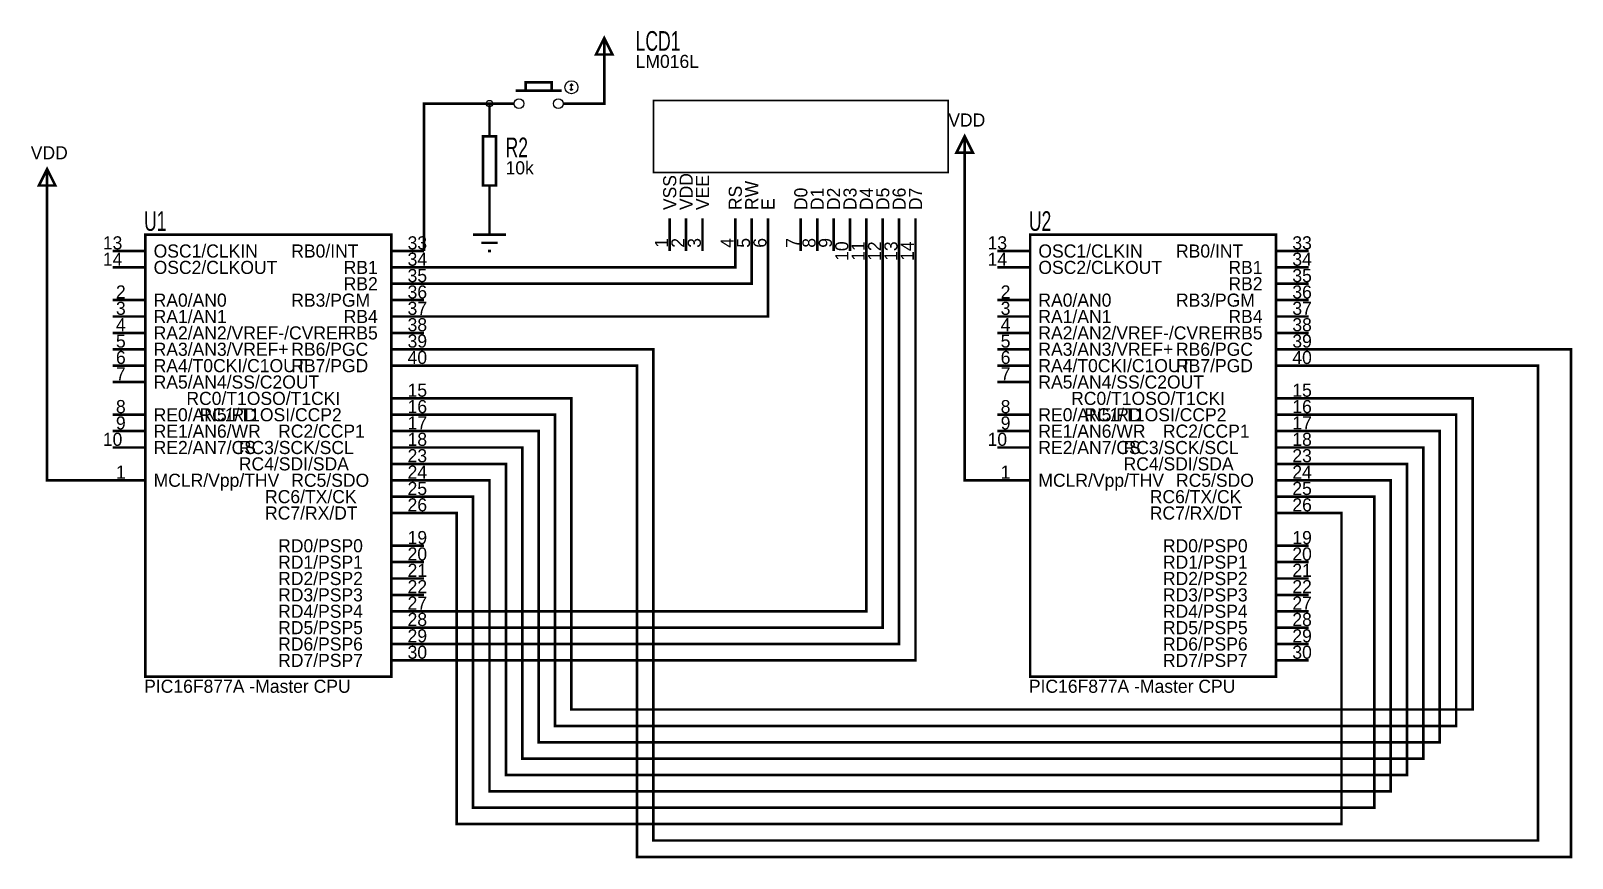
# Model space of a CAD drawing. Header units: inches. Extents: x -3.6 to 5.81, y -2.11 to 2.94.
import ezdxf

# ---------------------------------------------------------------- set-up
doc = ezdxf.new("R2010")
doc.units = ezdxf.units.IN
doc.layers.get('0').update_dxf_attribs({"linetype": 'CONTINUOUS'})

msp = doc.modelspace()

# ---------------------------------------------------------------- linework, layer by layer
for points, const_width in [([(-0.15, 2.8), (-0.1, 2.9), (-0.05, 2.8), (-0.15, 2.8)], 0.016), ([(-0.1, 2.7), (-0.1, 2.9)], 0.016), ([(-0.58, 2.58), (-0.42, 2.58), (-0.42, 2.63), (-0.58, 2.63), (-0.58, 2.58)], 0.016), ([(-0.25, 2.5), (-0.1, 2.5), (-0.1, 2.7)], 0.016), ([(-0.64, 2.58), (-0.36, 2.58)], 0.016), ([(-0.31, 2.61), (-0.3, 2.62), (-0.29, 2.61)], 0.008), ([(-0.3, 2.58), (-0.31, 2.59)], 0.008), ([(-0.3, 2.58), (-0.3, 2.62)], 0.008), ([(-0.3, 2.58), (-0.29, 2.59)], 0.008), ([(-1.2, 1.6), (-1.2, 2.5), (-0.8, 2.5)], 0.016), ([(-0.8, 2.4), (-0.8, 2.5)], 0.016), ([(-0.75, 2.5), (-0.8, 2.5)], 0.016), ([(-0.75, 2.5), (-0.65, 2.5)], 0.016), ([(-0.25, 2.5), (-0.35, 2.5)], 0.016), ([(0.2, 2.08), (2, 2.08), (2, 2.52), (0.2, 2.52), (0.2, 2.08)], 0.01), ([(-0.8, 2.4), (-0.8, 2.3)], 0.016), ([(-0.84, 2), (-0.76, 2), (-0.76, 2.3), (-0.84, 2.3), (-0.84, 2)], 0.016), ([(2.05, 2.2), (2.1, 2.3), (2.15, 2.2), (2.05, 2.2)], 0.016), ([(2.1, 2.1), (2.1, 2.3)], 0.016), ([(-3.55, 2), (-3.5, 2.1), (-3.45, 2), (-3.55, 2)], 0.016), ([(-3.5, 1.9), (-3.5, 2.1)], 0.016), ([(2.3, 0.2), (2.1, 0.2), (2.1, 2.1)], 0.016), ([(-0.8, 1.9), (-0.8, 2)], 0.016), ([(-3.1, 0.2), (-3.5, 0.2), (-3.5, 1.9)], 0.016), ([(-0.8, 1.8), (-0.8, 1.9)], 0.016), ([(-0.8, 1.8), (-0.8, 1.7)], 0.016), ([(0.3, 1.6), (0.3, 1.8)], 0.016), ([(0.4, 1.6), (0.4, 1.8)], 0.016), ([(0.5, 1.6), (0.5, 1.8)], 0.016), ([(0.7, 1.6), (0.7, 1.8)], 0.016), ([(0.8, 1.6), (0.8, 1.8)], 0.016), ([(0.9, 1.6), (0.9, 1.8)], 0.016), ([(1.1, 1.6), (1.1, 1.8)], 0.016), ([(1.2, 1.6), (1.2, 1.8)], 0.016), ([(1.3, 1.6), (1.3, 1.8)], 0.016), ([(1.4, 1.6), (1.4, 1.8)], 0.016), ([(1.5, 1.6), (1.5, 1.8)], 0.016), ([(1.6, 1.6), (1.6, 1.8)], 0.016), ([(1.7, 1.6), (1.7, 1.8)], 0.016), ([(1.8, 1.6), (1.8, 1.8)], 0.016), ([(-2.9, -1), (-1.4, -1), (-1.4, 1.7), (-2.9, 1.7), (-2.9, -1)], 0.016), ([(-0.9, 1.7), (-0.7, 1.7)], 0.016), ([(2.5, -1), (4, -1), (4, 1.7), (2.5, 1.7), (2.5, -1)], 0.016), ([(-3.1, 1.6), (-2.9, 1.6)], 0.016), ([(-1.2, 1.6), (-1.4, 1.6)], 0.016), ([(-1.2, -0.9), (1.8, -0.9), (1.8, 1.6)], 0.016), ([(-1.2, -0.8), (1.7, -0.8), (1.7, 1.6)], 0.016), ([(-1.2, -0.7), (1.6, -0.7), (1.6, 1.6)], 0.016), ([(-1.2, -0.6), (1.5, -0.6), (1.5, 1.6)], 0.016), ([(-1.2, 1.2), (0.9, 1.2), (0.9, 1.6)], 0.016), ([(-1.2, 1.4), (0.8, 1.4), (0.8, 1.6)], 0.016), ([(-1.2, 1.5), (0.7, 1.5), (0.7, 1.6)], 0.016), ([(-0.85, 1.65), (-0.75, 1.65)], 0.016), ([(-0.81, 1.6), (-0.79, 1.6)], 0.016), ([(2.3, 1.6), (2.5, 1.6)], 0.016), ([(4.2, 1.6), (4, 1.6)], 0.016), ([(-3.1, 1.5), (-2.9, 1.5)], 0.016), ([(-1.2, 1.5), (-1.4, 1.5)], 0.016), ([(2.3, 1.5), (2.5, 1.5)], 0.016), ([(4.2, 1.5), (4, 1.5)], 0.016), ([(-1.2, 1.4), (-1.4, 1.4)], 0.016), ([(4.2, 1.4), (4, 1.4)], 0.016), ([(-3.1, 1.3), (-2.9, 1.3)], 0.016), ([(-1.2, 1.3), (-1.4, 1.3)], 0.016), ([(2.3, 1.3), (2.5, 1.3)], 0.016), ([(4.2, 1.3), (4, 1.3)], 0.016), ([(-3.1, 1.2), (-2.9, 1.2)], 0.016), ([(-1.2, 1.2), (-1.4, 1.2)], 0.016), ([(2.3, 1.2), (2.5, 1.2)], 0.016), ([(4.2, 1.2), (4, 1.2)], 0.016), ([(-3.1, 1.1), (-2.9, 1.1)], 0.016), ([(-1.2, 1.1), (-1.4, 1.1)], 0.016), ([(2.3, 1.1), (2.5, 1.1)], 0.016), ([(4.2, 1.1), (4, 1.1)], 0.016), ([(-3.1, 1), (-2.9, 1)], 0.016), ([(-1.2, 1), (-1.4, 1)], 0.016), ([(-1.2, 1), (0.2, 1), (0.2, -2), (5.6, -2), (5.6, 0.9), (4.2, 0.9)], 0.016), ([(-1.2, 0.9), (0.1, 0.9), (0.1, -2.1), (5.8, -2.1), (5.8, 1), (4.2, 1)], 0.016), ([(2.3, 1), (2.5, 1)], 0.016), ([(4.2, 1), (4, 1)], 0.016), ([(-3.1, 0.9), (-2.9, 0.9)], 0.016), ([(-1.2, 0.9), (-1.4, 0.9)], 0.016), ([(2.3, 0.9), (2.5, 0.9)], 0.016), ([(4.2, 0.9), (4, 0.9)], 0.016), ([(-3.1, 0.8), (-2.9, 0.8)], 0.016), ([(2.3, 0.8), (2.5, 0.8)], 0.016), ([(-1.2, 0.7), (-1.4, 0.7)], 0.016), ([(-1.2, 0.7), (-0.3, 0.7), (-0.3, -1.2), (5.2, -1.2), (5.2, 0.7), (4.2, 0.7)], 0.016), ([(4.2, 0.7), (4, 0.7)], 0.016), ([(-3.1, 0.6), (-2.9, 0.6)], 0.016), ([(-1.2, 0.6), (-1.4, 0.6)], 0.016), ([(-1.2, 0.6), (-0.4, 0.6), (-0.4, -1.3), (5.1, -1.3), (5.1, 0.6), (4.2, 0.6)], 0.016), ([(2.3, 0.6), (2.5, 0.6)], 0.016), ([(4.2, 0.6), (4, 0.6)], 0.016), ([(-3.1, 0.5), (-2.9, 0.5)], 0.016), ([(-1.2, 0.5), (-1.4, 0.5)], 0.016), ([(-1.2, 0.5), (-0.5, 0.5), (-0.5, -1.4), (5, -1.4), (5, 0.5), (4.2, 0.5)], 0.016), ([(2.3, 0.5), (2.5, 0.5)], 0.016), ([(4.2, 0.5), (4, 0.5)], 0.016), ([(-3.1, 0.4), (-2.9, 0.4)], 0.016), ([(-1.2, 0.4), (-1.4, 0.4)], 0.016), ([(-1.2, 0.4), (-0.6, 0.4), (-0.6, -1.5), (4.9, -1.5), (4.9, 0.4), (4.2, 0.4)], 0.016), ([(2.3, 0.4), (2.5, 0.4)], 0.016), ([(4.2, 0.4), (4, 0.4)], 0.016), ([(-1.2, 0.3), (-1.4, 0.3)], 0.016), ([(-1.2, 0.3), (-0.7, 0.3), (-0.7, -1.6), (4.8, -1.6), (4.8, 0.3), (4.2, 0.3)], 0.016), ([(4.2, 0.3), (4, 0.3)], 0.016), ([(-3.1, 0.2), (-2.9, 0.2)], 0.016), ([(-1.2, 0.2), (-1.4, 0.2)], 0.016), ([(-1.2, 0.2), (-0.8, 0.2), (-0.8, -1.7), (4.7, -1.7), (4.7, 0.2), (4.2, 0.2)], 0.016), ([(2.3, 0.2), (2.5, 0.2)], 0.016), ([(4.2, 0.2), (4, 0.2)], 0.016), ([(-1.2, 0.1), (-1.4, 0.1)], 0.016), ([(-1.2, 0.1), (-0.9, 0.1), (-0.9, -1.8), (4.6, -1.8), (4.6, 0.1), (4.2, 0.1)], 0.016), ([(4.2, 0.1), (4, 0.1)], 0.016), ([(-1.2, 0), (-1.4, 0)], 0.016), ([(-1.2, 0), (-1, 0), (-1, -1.9), (4.4, -1.9), (4.4, 0), (4.2, 0)], 0.016), ([(4.2, 0), (4, 0)], 0.016), ([(-1.2, -0.2), (-1.4, -0.2)], 0.016), ([(4.2, -0.2), (4, -0.2)], 0.016), ([(-1.2, -0.3), (-1.4, -0.3)], 0.016), ([(4.2, -0.3), (4, -0.3)], 0.016), ([(-1.2, -0.4), (-1.4, -0.4)], 0.016), ([(4.2, -0.4), (4, -0.4)], 0.016), ([(-1.2, -0.5), (-1.4, -0.5)], 0.016), ([(4.2, -0.5), (4, -0.5)], 0.016), ([(-1.2, -0.6), (-1.4, -0.6)], 0.016), ([(4.2, -0.6), (4, -0.6)], 0.016), ([(-1.2, -0.7), (-1.4, -0.7)], 0.016), ([(4.2, -0.7), (4, -0.7)], 0.016), ([(-1.2, -0.8), (-1.4, -0.8)], 0.016), ([(4.2, -0.8), (4, -0.8)], 0.016), ([(-1.2, -0.9), (-1.4, -0.9)], 0.016), ([(4.2, -0.9), (4, -0.9)], 0.016)]:
    msp.add_lwpolyline(points, dxfattribs=dict(const_width=const_width))
for centre, radius in [((-0.3, 2.6), 0.04), ((-0.8, 2.5), 0.02), ((-0.62, 2.5), 0.03), ((-0.38, 2.5), 0.03)]:
    msp.add_circle(centre, radius)

# ---------------------------------------------------------------- texts
at = {"width": 0.666667}
for s, p in [('LCD1', (0.092, 2.823)), ('R2', (-0.702, 2.173)), ('U1', (-2.908, 1.723)), ('U2', (2.492, 1.723))]:
    msp.add_text(s, height=0.12, dxfattribs=at).set_placement(p)
for s, p in [('LM016L', (0.092, 2.718)), ('VDD', (2, 2.36)), ('VDD', (-3.6, 2.16)), ('10k', (-0.702, 2.068)), ('13', (-3.16, 1.61)), ('OSC1/CLKIN', (-2.85, 1.56)), ('RB0/INT', (-2.01, 1.56)), ('33', (-1.3, 1.61)), ('13', (2.24, 1.61)), ('OSC1/CLKIN', (2.55, 1.56)), ('RB0/INT', (3.39, 1.56)), ('33', (4.1, 1.61)), ('14', (-3.16, 1.51)), ('OSC2/CLKOUT', (-2.85, 1.46)), ('RB1', (-1.69, 1.46)), ('34', (-1.3, 1.51)), ('14', (2.24, 1.51)), ('OSC2/CLKOUT', (2.55, 1.46)), ('RB1', (3.71, 1.46)), ('34', (4.1, 1.51)), ('RB2', (-1.69, 1.36)), ('35', (-1.3, 1.41)), ('RB2', (3.71, 1.36)), ('35', (4.1, 1.41)), ('2', (-3.08, 1.31)), ('RA0/AN0', (-2.85, 1.26)), ('RB3/PGM', (-2.01, 1.26)), ('36', (-1.3, 1.31)), ('2', (2.32, 1.31)), ('RA0/AN0', (2.55, 1.26)), ('RB3/PGM', (3.39, 1.26)), ('36', (4.1, 1.31)), ('3', (-3.08, 1.21)), ('RA1/AN1', (-2.85, 1.16)), ('RB4', (-1.69, 1.16)), ('37', (-1.3, 1.21)), ('3', (2.32, 1.21)), ('RA1/AN1', (2.55, 1.16)), ('RB4', (3.71, 1.16)), ('37', (4.1, 1.21)), ('4', (-3.08, 1.11)), ('RA2/AN2/VREF-/CVREF', (-2.85, 1.06)), ('RB5', (-1.69, 1.06)), ('38', (-1.3, 1.11)), ('4', (2.32, 1.11)), ('RA2/AN2/VREF-/CVREF', (2.55, 1.06)), ('RB5', (3.71, 1.06)), ('38', (4.1, 1.11)), ('5', (-3.08, 1.01)), ('RA3/AN3/VREF+', (-2.85, 0.96)), ('RB6/PGC', (-2.01, 0.96)), ('39', (-1.3, 1.01)), ('5', (2.32, 1.01)), ('RA3/AN3/VREF+', (2.55, 0.96)), ('RB6/PGC', (3.39, 0.96)), ('39', (4.1, 1.01)), ('6', (-3.08, 0.91)), ('RA4/T0CKI/C1OUT', (-2.85, 0.86)), ('RB7/PGD', (-2.01, 0.86)), ('40', (-1.3, 0.91)), ('6', (2.32, 0.91)), ('RA4/T0CKI/C1OUT', (2.55, 0.86)), ('RB7/PGD', (3.39, 0.86)), ('40', (4.1, 0.91)), ('7', (-3.08, 0.81)), ('7', (2.32, 0.81)), ('RA5/AN4/SS/C2OUT', (-2.85, 0.76)), ('15', (-1.3, 0.71)), ('RA5/AN4/SS/C2OUT', (2.55, 0.76)), ('15', (4.1, 0.71)), ('8', (-3.08, 0.61)), ('RC0/T1OSO/T1CKI', (-2.65, 0.66)), ('16', (-1.3, 0.61)), ('8', (2.32, 0.61)), ('RC0/T1OSO/T1CKI', (2.75, 0.66)), ('16', (4.1, 0.61)), ('9', (-3.08, 0.51)), ('RE0/AN5/RD', (-2.85, 0.56)), ('RC1/T1OSI/CCP2', (-2.57, 0.56)), ('17', (-1.3, 0.51)), ('9', (2.32, 0.51)), ('RE0/AN5/RD', (2.55, 0.56)), ('RC1/T1OSI/CCP2', (2.83, 0.56)), ('17', (4.1, 0.51)), ('10', (-3.16, 0.41)), ('RE1/AN6/WR', (-2.85, 0.46)), ('RC2/CCP1', (-2.09, 0.46)), ('18', (-1.3, 0.41)), ('10', (2.24, 0.41)), ('RE1/AN6/WR', (2.55, 0.46)), ('RC2/CCP1', (3.31, 0.46)), ('18', (4.1, 0.41)), ('RE2/AN7/CS', (-2.85, 0.36)), ('RC3/SCK/SCL', (-2.33, 0.36)), ('23', (-1.3, 0.31)), ('RE2/AN7/CS', (2.55, 0.36)), ('RC3/SCK/SCL', (3.07, 0.36)), ('23', (4.1, 0.31)), ('1', (-3.08, 0.21)), ('RC4/SDI/SDA', (-2.33, 0.26)), ('24', (-1.3, 0.21)), ('1', (2.32, 0.21)), ('RC4/SDI/SDA', (3.07, 0.26)), ('24', (4.1, 0.21)), ('MCLR/Vpp/THV', (-2.85, 0.16)), ('RC5/SDO', (-2.01, 0.16)), ('25', (-1.3, 0.11)), ('MCLR/Vpp/THV', (2.55, 0.16)), ('RC5/SDO', (3.39, 0.16)), ('25', (4.1, 0.11)), ('RC6/TX/CK', (-2.17, 0.06)), ('RC6/TX/CK', (3.23, 0.06)), ('RC7/RX/DT', (-2.17, -0.04)), ('26', (-1.3, 0.01)), ('RC7/RX/DT', (3.23, -0.04)), ('26', (4.1, 0.01)), ('RD0/PSP0', (-2.09, -0.24)), ('19', (-1.3, -0.19)), ('RD0/PSP0', (3.31, -0.24)), ('19', (4.1, -0.19)), ('RD1/PSP1', (-2.09, -0.34)), ('20', (-1.3, -0.29)), ('RD1/PSP1', (3.31, -0.34)), ('20', (4.1, -0.29)), ('RD2/PSP2', (-2.09, -0.44)), ('21', (-1.3, -0.39)), ('RD2/PSP2', (3.31, -0.44)), ('21', (4.1, -0.39)), ('RD3/PSP3', (-2.09, -0.54)), ('22', (-1.3, -0.49)), ('RD3/PSP3', (3.31, -0.54)), ('22', (4.1, -0.49)), ('RD4/PSP4', (-2.09, -0.64)), ('27', (-1.3, -0.59)), ('RD4/PSP4', (3.31, -0.64)), ('27', (4.1, -0.59)), ('RD5/PSP5', (-2.09, -0.74)), ('28', (-1.3, -0.69)), ('RD5/PSP5', (3.31, -0.74)), ('28', (4.1, -0.69)), ('29', (-1.3, -0.79)), ('29', (4.1, -0.79)), ('RD6/PSP6', (-2.09, -0.84)), ('30', (-1.3, -0.89)), ('RD6/PSP6', (3.31, -0.84)), ('30', (4.1, -0.89)), ('RD7/PSP7', (-2.09, -0.94)), ('RD7/PSP7', (3.31, -0.94)), ('PIC16F877A -Master CPU', (-2.908, -1.098)), ('PIC16F877A -Master CPU', (2.492, -1.098))]:
    msp.add_text(s, height=0.08).set_placement(p)
for s, p in [('VDD', (0.44, 1.85)), ('VSS', (0.34, 1.85)), ('VEE', (0.54, 1.85)), ('RS', (0.74, 1.85)), ('RW', (0.84, 1.85)), ('D0', (1.14, 1.85)), ('D1', (1.24, 1.85)), ('D2', (1.34, 1.85)), ('D3', (1.44, 1.85)), ('D4', (1.54, 1.85)), ('D5', (1.64, 1.85)), ('D6', (1.74, 1.85)), ('D7', (1.84, 1.85)), ('E', (0.94, 1.85)), ('1', (0.29, 1.62)), ('2', (0.39, 1.62)), ('3', (0.49, 1.62)), ('4', (0.69, 1.62)), ('5', (0.79, 1.62)), ('6', (0.89, 1.62)), ('7', (1.09, 1.62)), ('8', (1.19, 1.62)), ('9', (1.29, 1.62)), ('10', (1.39, 1.54)), ('11', (1.49, 1.54)), ('12', (1.59, 1.54)), ('13', (1.69, 1.54)), ('14', (1.79, 1.54))]:
    msp.add_text(s, height=0.08, rotation=90).set_placement(p)

doc.saveas('drawing.dxf')
